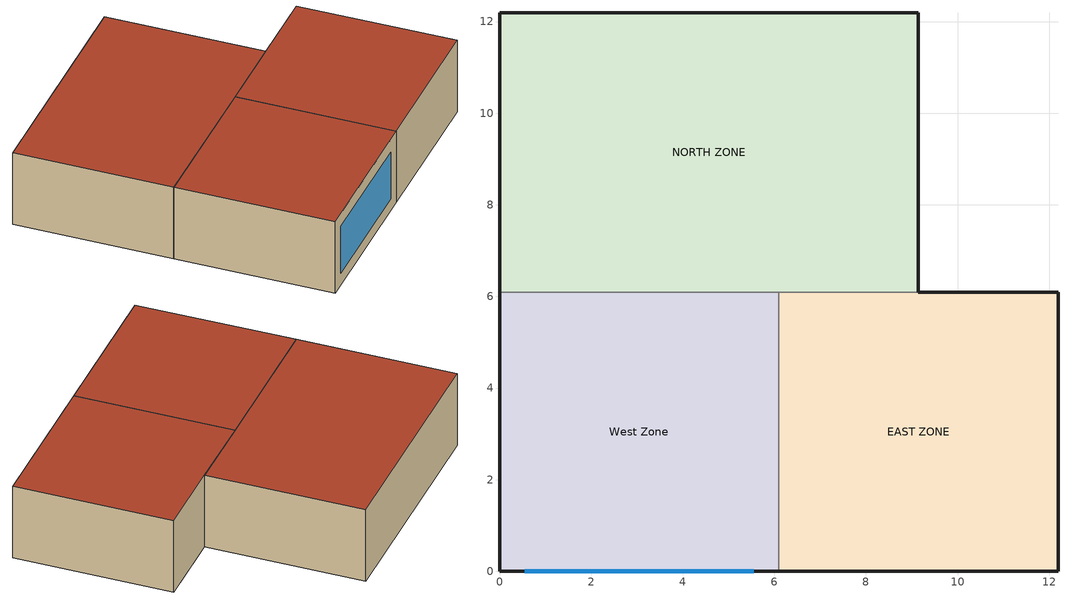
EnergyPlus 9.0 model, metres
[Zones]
West Zone
 floor adiabatic (FLOOR SLAB 8 IN): 0,0 0,6.1 6.1,6.1 6.1,0 z0
 wall outside (EXTWALL80): 0,6.1 0,0 6.1,0 z0:3.05
 wall to NORTH ZONE (PARTITION06): 6.1,6.1 0,6.1 z0:3.05
 wall to EAST ZONE (PARTITION06): 6.1,0 6.1,6.1 z0:3.05
 window (WIN-CON-SINGLEPANE): 0.55,0 5.55,0 z0.5:2.5
 roof outside (ROOF34): 0,6.1 0,0 6.1,0 6.1,6.1 z3.05
EAST ZONE
 floor adiabatic (FLOOR SLAB 8 IN): 6.1,0 6.1,6.1 12.19,6.1 12.19,0 z0
 wall outside (EXTWALL80): 6.1,0 12.19,0 12.19,6.1 9.14,6.1 z0:3.05
 wall to NORTH ZONE (PARTITION06): 9.14,6.1 6.1,6.1 z0:3.05
 roof outside (ROOF34): 6.1,6.1 6.1,0 12.19,0 12.19,6.1 z3.05
NORTH ZONE
 floor adiabatic (FLOOR SLAB 8 IN): 0,6.1 0,12.19 9.14,12.19 9.14,6.1 z0
 wall outside (EXTWALL80): 9.14,6.1 9.14,12.19 0,12.19 0,6.1 z0:3.05
 roof outside (ROOF34): 0,12.19 0,6.1 9.14,6.1 9.14,12.19 z3.05
[Building]
NONE: 0, Suburbs, 0.04, 0.4, FullInteriorAndExterior, 25, 6
[Site:Location]
CHICAGO_IL_USA TMY2-94846: 41.78, -87.75, -6, 190
[SizingPeriod:DesignDay]
CHICAGO_IL_USA Annual Heating 99% Design Conditions DB: 1, 21, WinterDesignDay, -17.3, 0, , , Wetbulb, -17.3, , , , , 99063, 4.9, 270, No, No, No, ASHRAEClearSky, , , , , 0
CHICAGO_IL_USA Annual Cooling 1% Design Conditions DB/MCWB: 7, 21, SummerDesignDay, 31.5, 10.7, , , Wetbulb, 23, , , , , 99063, 5.3, 230, No, No, No, ASHRAEClearSky, , , , , 1
[Site:GroundTemperature:BuildingSurface]
20.03, 20.03, 20.13, 20.3, 20.43, 20.52, 20.62, 20.77, 20.78, 20.55, 20.44, 20.2
[Material]
A1 - 1 IN STUCCO: Smooth, 0.0253898, 0.691831, 1858.142, 836.8, 0.9, 0.92, 0.92
C4 - 4 IN COMMON BRICK: Rough, 0.101498, 0.726422, 1922.216, 836.8, 0.9, 0.76, 0.76
E1 - 3 / 4 IN PLASTER OR GYP BOARD: Smooth, 0.01905, 0.726422, 1601.846, 836.8, 0.9, 0.92, 0.92
C6 - 8 IN CLAY TILE: Smooth, 0.203302, 0.570761, 1121.292, 836.8, 0.9, 0.82, 0.82
C10 - 8 IN HW CONCRETE: MediumRough, 0.203302, 1.729577, 2242.585, 836.8, 0.9, 0.65, 0.65
E2 - 1 / 2 IN SLAG OR STONE: Rough, 0.0127102, 1.435549, 881.0155, 1673.6, 0.9, 0.55, 0.55
E3 - 3 / 8 IN FELT AND MEMBRANE: Rough, 0.00954024, 0.190253, 1121.292, 1673.6, 0.9, 0.75, 0.75
B5 - 1 IN DENSE INSULATION: VeryRough, 0.0253898, 0.0432394, 91.30524, 836.8, 0.9, 0.5, 0.5
C12 - 2 IN HW CONCRETE: MediumRough, 0.0509016, 1.729577, 2242.585, 836.8, 0.9, 0.65, 0.65
[WindowMaterial:Glazing]
SINGLEPANE: SpectralAverage, , 0.003, 0.9, 0.031, 0.031, 0.9, 0.05, 0.05, 0, 0.84, 0.84, 0.9
[WindowMaterial:Blind]
BLIND: HORIZONTAL, 0.025, 0.01875, 0.001, 45, 0.1, 0, 0.7, 0.7, 0, 0.7, 0.7, 0, 0.5, 0.5, 0, 0.5, 0.5, 0, 0.9, 0.9, 0.05, 0.5, 0.5, 0, 0, 0, 180
[Construction]
EXTWALL80: A1 - 1 IN STUCCO, C4 - 4 IN COMMON BRICK, E1 - 3 / 4 IN PLASTER OR GYP BOARD
PARTITION06: E1 - 3 / 4 IN PLASTER OR GYP BOARD, C6 - 8 IN CLAY TILE, E1 - 3 / 4 IN PLASTER OR GYP BOARD
FLOOR SLAB 8 IN: C10 - 8 IN HW CONCRETE
ROOF34: E2 - 1 / 2 IN SLAG OR STONE, E3 - 3 / 8 IN FELT AND MEMBRANE, B5 - 1 IN DENSE INSULATION, C12 - 2 IN HW CONCRETE
WIN-CON-SINGLEPANE: SINGLEPANE
WIN-CON-SINGLEPANE WITH INTERIOR BLIND: SINGLEPANE, BLIND
[WindowShadingControl]
INCIDENT SOLAR ON BLIND-West Zone: West Zone, 1, InteriorBlind, WIN-CON-SINGLEPANE WITH INTERIOR BLIND, OnIfHighSolarOnWindow, , 20, NO, NO, , FixedSlatAngle, , , , Sequential, Zn001:Wall001:Win001
[Zone]
West Zone; EAST ZONE; NORTH ZONE: 0, 0, 0, 0, 1, 1, autocalculate, autocalculate
[People]
West Zone: West Zone, Office Occupancy, people, 3, , , 0.3, , Activity Sch, 3.82E-8, , zoneaveraged, , Work Eff Sch, ClothingInsulationSchedule, , Clothing Sch, Air Velo Sch, FANGER
EAST ZONE: EAST ZONE, Office Occupancy, people, 3, , , 0.3, , Activity Sch, 3.82E-8, , zoneaveraged, , Work Eff Sch, ClothingInsulationSchedule, , Clothing Sch, Air Velo Sch, FANGER
NORTH ZONE: NORTH ZONE, Office Occupancy, people, 4, , , 0.3, , Activity Sch, 3.82E-8, , zoneaveraged, , Work Eff Sch, ClothingInsulationSchedule, , Clothing Sch, Air Velo Sch, FANGER
[ElectricEquipment]
West Zone ElecEq 1: West Zone, Intermittent, EquipmentLevel, 2928.751, , , 0, 0.3, 0
EAST ZONE ElecEq 1: EAST ZONE, Intermittent, EquipmentLevel, 1464.375, , , 0, 0.3, 0
NORTH ZONE ElecEq 1: NORTH ZONE, Intermittent, EquipmentLevel, 2928.751, , , 0, 0.3, 0
[Lights]
EAST ZONE Lights 1: EAST ZONE, Office Lighting, LightingLevel, 1464.375, , , 0, 0.2, 0.2, 0, GeneralLights
NORTH ZONE Lights 1: NORTH ZONE, Office Lighting, LightingLevel, 878.6252, , , 0, 0.2, 0.2, 0, GeneralLights
[ZoneControl:Thermostat]
Zone 1 Thermostat: West Zone, Zone Control Type Sched, ThermostatSetpoint:SingleHeating, Heating Setpoint with SB, ThermostatSetpoint:SingleCooling, Cooling Setpoint with SB
Zone 2 Thermostat: EAST ZONE, Zone Control Type Sched, ThermostatSetpoint:SingleHeating, Heating Setpoint with SB, ThermostatSetpoint:SingleCooling, Cooling Setpoint with SB
Zone 3 Thermostat: NORTH ZONE, Zone Control Type Sched, ThermostatSetpoint:SingleHeating, Heating Setpoint with SB, ThermostatSetpoint:SingleCooling, Cooling Setpoint with SB
[ThermostatSetpoint:SingleHeating]
Heating Setpoint with SB: Heating Setpoints
[ThermostatSetpoint:SingleCooling]
Cooling Setpoint with SB: Cooling Setpoints
[Zone equipment]
West Zone: Zone1Air
EAST ZONE: Zone2Air
NORTH ZONE: Zone3Air
[ZoneHVAC:IdealLoadsAirSystem]
Zone1Air: , NODE_1, , , 50, 13, 0.015, 0.009, NoLimit, autosize, , NoLimit, autosize, , , , ConstantSupplyHumidityRatio, , ConstantSupplyHumidityRatio
Zone2Air: , NODE_2, , , 50, 13, 0.015, 0.009, NoLimit, autosize, , NoLimit, autosize, , , , ConstantSupplyHumidityRatio, , ConstantSupplyHumidityRatio
Zone3Air: , NODE_3, , , 50, 13, 0.015, 0.009, NoLimit, autosize, , NoLimit, autosize, , , , ConstantSupplyHumidityRatio, , ConstantSupplyHumidityRatio
[EnergyManagementSystem:ProgramCallingManager]
Window Shading Device EMS Controller: BeginTimestepBeforePredictor; Set_Shade_Control_State
Init Window Shading Device Control Constants: BeginNewEnvironment; InitializeShadeControlFlags
[ExternalInterface:FunctionalMockupUnitImport]
_fmu_export_variable.fmu: 15, 0
[ExternalInterface:FunctionalMockupUnitExport:To:Variable]
yShade: yShadeFMU, 6
[ExternalInterface:FunctionalMockupUnitExport:From:Variable]
Environment: Site Outdoor Air Drybulb Temperature, dryBulb
WEST ZONE: Zone Mean Air Temperature, TRoo
Zn001:Wall001:Win001: Surface Outside Face Incident Solar Radiation Rate per Area, ISolExt
Zn001:Wall001:Win001: Surface Outside Face Beam Solar Incident Angle Cosine Value, SOut
WEST ZONE: Zone Air System Sensible Heating Rate, ZoneSens
WEST ZONE: Zone Air System Sensible Cooling Rate, Zone_Sensible_Cool_Rate
[EnergyManagementSystem:Program]
Set_Shade_Control_State: Set Shade_Signal = 6*yShade; Set Shade_Signal_01 = yShade+0.1
InitializeShadeControlFlags: Set Shade_Status_None = 0.0 - 1.0; Set Shade_Status_Off = 0.0; Set Shade_Status_Interior_Shade_On = 1.0; Set Shade_Status_Switchable_Dark = 2.0; Set Shade_Status_Exterior_Shade_On = 3.0; Set Shade_Status_Interior_Blind_On = 6.0; Set Shade_Status_Exterior_Blind_On = 7.0; Set Shade_Status_Between_Glass_Shade_On = 8.0; Set Shade_Status_Between_Glass_Blind_On = 9.0
[EnergyManagementSystem:Actuator]
Shade_Signal: Zn001:Wall001:Win001; Window Shading Control; Control Status
[EnergyManagementSystem:OutputVariable]
Erl Shading Control Status: Shade_Signal_01; Averaged; ZoneTimeStep
[Schedule:Compact]
Activity Sch: Any Number, Through: 12/31, For: Alldays, Until: 24:00, 131.8
Work Eff Sch: Any Number, Through: 12/31, For: Alldays, Until: 24:00, 0
Clothing Sch: Any Number, Through: 12/31, For: Alldays, Until: 24:00, 1
Air Velo Sch: Any Number, Through: 12/31, For: Alldays, Until: 24:00, 0.137
Office Occupancy: ANY NUMBER, Through: 12/31, For: Weekdays SummerDesignDay WinterDesignDay, Until: 6:00, 0, Until: 7:00, 0.1, Until: 8:00, 0.5, Until: 12:00, 1, Until: 13:00, 0.5, Until: 16:00, 1, Until: 17:00, 0.5, Until: 18:00, 0.1, Until: 24:00, 0, For: Weekends Holidays CustomDay1 CustomDay2, Until: 24:00, 0
Intermittent: ANY NUMBER, Through: 12/31, For: Weekdays SummerDesignDay WinterDesignDay, Until: 8:00, 0, Until: 18:00, 1, Until: 24:00, 0, For: Weekends Holidays CustomDay1 CustomDay2, Until: 24:00, 0
Office Lighting: ANY NUMBER, Through: 12/31, For: Weekdays SummerDesignDay WinterDesignDay, Until: 6:00, 0.05, Until: 7:00, 0.2, Until: 17:00, 1, Until: 18:00, 0.5, Until: 24:00, 0.05, For: Weekends Holidays CustomDay1 CustomDay2, Until: 24:00, 0.05
HEATING SETPOINTS: TEMPERATURE, Through: 12/31, For: Alldays, Until: 7:00, 15, Until: 17:00, 20, Until: 24:00, 15
COOLING SETPOINTS: TEMPERATURE, Through: 12/31, For: Alldays, Until: 7:00, 30, Until: 20:00, 23, Until: 24:00, 30
ZONE CONTROL TYPE SCHED: CONTROL TYPE, Through: 3/31, For: Alldays, Until: 24:00, 1, Through: 9/30, For: Alldays, Until: 24:00, 2, Through: 12/31, For: Alldays, Until: 24:00, 1
